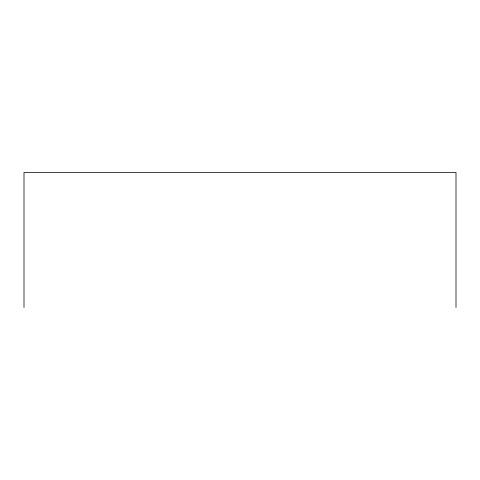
<?xml version="1.0" encoding="UTF-8"?>
<svg xmlns="http://www.w3.org/2000/svg" width="480" height="480" viewBox="0 0 480 480"><rect width="100%" height="100%" fill="white"/><g stroke="black" fill="none" stroke-linecap="round" stroke-linejoin="round"><path stroke-width="0.72" d="M456 307.512L456 172.488L24 172.488L24 307.512"/></g></svg>
